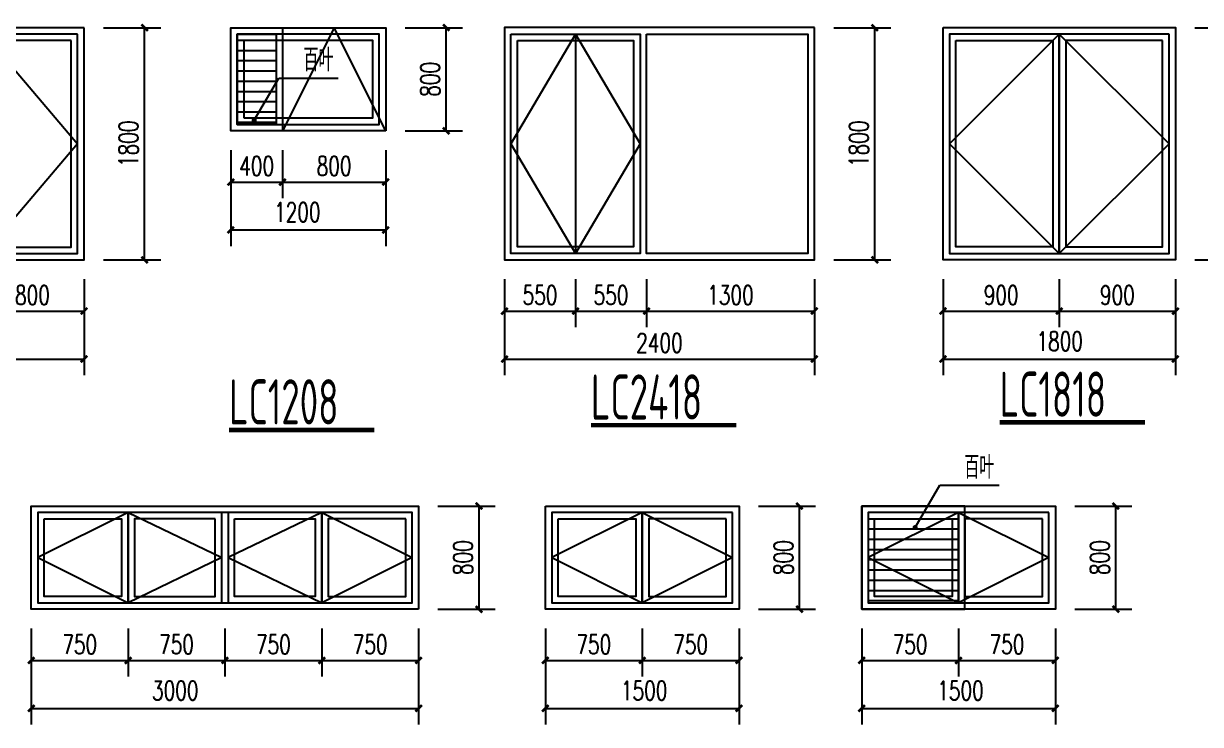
# Model space of a CAD drawing. Header units: millimetres. Extents: x -1048436 to -185795, y -983427 to 400387.
# Drawn here: x -619277 to -610161, y 347078 to 352511 of the extents above; entities that cross this region are included whole.
import ezdxf

# ---------------------------------------------------------------- set-up
doc = ezdxf.new("R2010")
doc.units = ezdxf.units.MM
doc.header["$LTSCALE"] = 500
doc.linetypes.add('A-FP_05$0$pln_L5$0$Col_L4$0$PHANTOM', pattern=[63.5, 31.75, -6.35, 6.35, -6.35, 6.35, -6.35])
for name, color, linetype in [('DIM_SYMB', 3, 'Continuous'), ('PUB_DIM', 3, 'Continuous'), ('PUB_TEXT', 7, 'Continuous'), ('建-填充', 9, 'Continuous'), ('建-文字', 4, 'Continuous'), ('建-窗', 135, 'Continuous'), ('建-符号-引出', 150, 'Continuous')]:
    doc.layers.add(name, color=color, linetype=linetype)
doc.styles.add('_TCH_DIM_T3', font='SIMPLEX', dxfattribs={"width": 0.705882, "bigfont": 'GBCBIG'})
doc.styles.add('XD2008', font='xd-hzs.shx', dxfattribs={"width": 0.7, "bigfont": 'xd-hztxt.shx'})
doc.dimstyles.new('_TCH_ARCH&&50', dxfattribs={"dimtxt": 148.75, "dimasz": 50, "dimexe": 125, "dimexo": 150, "dimgap": 50, "dimtad": 1, "dimdec": 0, "dimzin": 0, "dimdsep": 46, "dimtxsty": '_TCH_DIM_T3', "dimblk": 'ARCHTICK', "dimcen": 0.09, "dimclrt": 7, "dimazin": 2, "dimtfac": 1, "dimtdec": 0, "dimtix": 1, "dimtmove": 2, "dimatfit": 3, "dimldrblk": 'ARCHTICK', "dimfxl": 1, "dimtolj": 1, "dimtzin": 0, "dimarcsym": 0})

# ---------------------------------------------------------------- blocks, each defined once
blk = doc.blocks.new('C3')
at = {"layer": '建-窗', "linetype": 'Continuous'}
for p, q in [((-707662.7, -570927.1), (-707662.7, -572627.1)), ((-707162.7, -570927.1), (-707162.7, -572627.1))]:
    blk.add_line(p, q, dxfattribs=at)
for points in [[(-705812.7, -570877.1), (-708212.7, -570877.1), (-708212.7, -572677.1), (-705812.7, -572677.1)], [(-708162.7, -570927.1), (-707162.7, -570927.1), (-707162.7, -572627.1), (-708162.7, -572627.1)], [(-707112.7, -570927.1), (-705862.7, -570927.1), (-705862.7, -572627.1), (-707112.7, -572627.1)], [(-708112.7, -570977.1), (-707212.7, -570977.1), (-707212.7, -572577.1), (-708112.7, -572577.1)]]:
    blk.add_lwpolyline(points, close=True, dxfattribs=at)
for points in [[(-707662.7, -570927.1), (-708162.7, -571777.1), (-707662.7, -572627.1)], [(-707662.7, -570927.1), (-707162.7, -571777.1), (-707662.7, -572627.1)]]:
    blk.add_lwpolyline(points, dxfattribs=at)
blk = doc.blocks.new('dfgd')
at = {"layer": '建-窗', "linetype": 'Continuous'}
blk.add_line((195811.7, -34506.1), (195811.7, -35206.1), dxfattribs=at)
for points in [[(195061.7, -34456.1), (196561.7, -34456.1), (196561.7, -35256.1), (195061.7, -35256.1)], [(195811.7, -34506.1), (195111.7, -34506.1), (195111.7, -35206.1), (195811.7, -35206.1)], [(196511.7, -34506.1), (195811.7, -34506.1), (195811.7, -35206.1), (196511.7, -35206.1)], [(195161.7, -34556.1), (195761.7, -34556.1), (195761.7, -35156.1), (195161.7, -35156.1)], [(196461.7, -34556.1), (195861.7, -34556.1), (195861.7, -35156.1), (196461.7, -35156.1)]]:
    blk.add_lwpolyline(points, close=True, dxfattribs=at)
for points in [[(195811.7, -34506.1), (195111.7, -34856.1), (195811.7, -35206.1)], [(195811.7, -34506.1), (196511.7, -34856.1), (195811.7, -35206.1)]]:
    blk.add_lwpolyline(points, dxfattribs=at)
blk = doc.blocks.new('hgfhfgd')
at = {"layer": '建-窗', "linetype": 'Continuous'}
blk.add_line((32000, -47165.4), (32000, -48865.4), dxfattribs=at)
for points in [[(32900, -47115.4), (31100, -47115.4), (31100, -48915.4), (32900, -48915.4)], [(31150, -47165.4), (32000, -47165.4), (32000, -48865.4), (31150, -48865.4)], [(31200, -47215.4), (31950, -47215.4), (31950, -48815.4), (31200, -48815.4)], [(32000, -47165.4), (32850, -47165.4), (32850, -48865.4), (32000, -48865.4)], [(32800, -47215.4), (32050, -47215.4), (32050, -48815.4), (32800, -48815.4)]]:
    blk.add_lwpolyline(points, close=True, dxfattribs=at)
for points in [[(32000, -47165.4), (31150, -48015.4), (32000, -48865.4)], [(32000, -47165.4), (32850, -48015.4), (32000, -48865.4)]]:
    blk.add_lwpolyline(points, dxfattribs=at)
blk = doc.blocks.new('_ArchTick')
at = {"color": 0, "linetype": 'ByBlock', "const_width": 0.4}
blk.add_lwpolyline([(-0.5, -0.5), (0.5, 0.5)], dxfattribs=at)
blk = doc.blocks.new('*D436')
at = {"layer": 'Defpoints', "color": 0, "transparency": 16777216}
for p in [(-619608.3, 350678.8), (-618808.3, 350678.8), (-618808.3, 350282.3)]:
    blk.add_point(p, dxfattribs=at)
at = {"layer": 'PUB_DIM', "color": 0, "lineweight": -2, "transparency": 16777216}
for p, q in [((-619608.3, 350528.8), (-619608.3, 350157.3)), ((-618808.3, 350528.8), (-618808.3, 350157.3)), ((-619608.3, 350282.3), (-618808.3, 350282.3))]:
    blk.add_line(p, q, dxfattribs=at)
at = {"layer": 'PUB_DIM', "color": 0, "lineweight": -2, "transparency": 16777216, "xscale": 50, "yscale": 50, "zscale": 50, "rotation": 180}
blk.add_blockref('_ArchTick', (-619608.3, 350282.3), dxfattribs=at)
at = {"layer": 'PUB_DIM', "color": 0, "lineweight": -2, "transparency": 16777216, "xscale": 50, "yscale": 50, "zscale": 50}
blk.add_blockref('_ArchTick', (-618808.3, 350282.3), dxfattribs=at)
at = {"layer": 'PUB_DIM', "color": 7, "transparency": 16777216, "insert": (-619208.3, 350406.6), "char_height": 148.75, "attachment_point": 5, "style": '_TCH_DIM_T3'}
blk.add_mtext('\\A1;800', dxfattribs=at)
blk = doc.blocks.new('*D437')
at = {"layer": 'Defpoints', "color": 0, "transparency": 16777216}
for p in [(-618808.3, 352478.8), (-618340.1, 352478.8), (-618808.3, 350678.8)]:
    blk.add_point(p, dxfattribs=at)
at = {"layer": 'PUB_DIM', "color": 0, "lineweight": -2, "transparency": 16777216}
for p, q in [((-618658.3, 352478.8), (-618215.1, 352478.8)), ((-618340.1, 350678.8), (-618340.1, 352478.8)), ((-618658.3, 350678.8), (-618215.1, 350678.8))]:
    blk.add_line(p, q, dxfattribs=at)
at = {"layer": 'PUB_DIM', "color": 0, "lineweight": -2, "transparency": 16777216, "xscale": 50, "yscale": 50, "zscale": 50}
for p, rotation in [((-618340.1, 352478.8), 90), ((-618340.1, 350678.8), 270)]:
    blk.add_blockref('_ArchTick', p, dxfattribs=dict(at, rotation=rotation))
at = {"layer": 'PUB_DIM', "color": 7, "transparency": 16777216, "insert": (-618464.5, 351578.8), "char_height": 148.75, "attachment_point": 5, "rotation": 90, "style": '_TCH_DIM_T3'}
blk.add_mtext('\\A1;1800', dxfattribs=at)
blk = doc.blocks.new('*D438')
at = {"layer": 'Defpoints', "color": 0, "transparency": 16777216}
for p in [(-622008.3, 350307.3), (-618808.3, 350307.3), (-618808.3, 349910.7)]:
    blk.add_point(p, dxfattribs=at)
at = {"layer": 'PUB_DIM', "color": 0, "lineweight": -2, "transparency": 16777216}
for p, q in [((-622008.3, 350157.3), (-622008.3, 349785.7)), ((-618808.3, 350157.3), (-618808.3, 349785.7)), ((-622008.3, 349910.7), (-618808.3, 349910.7))]:
    blk.add_line(p, q, dxfattribs=at)
at = {"layer": 'PUB_DIM', "color": 0, "lineweight": -2, "transparency": 16777216, "xscale": 50, "yscale": 50, "zscale": 50, "rotation": 180}
blk.add_blockref('_ArchTick', (-622008.3, 349910.7), dxfattribs=at)
at = {"layer": 'PUB_DIM', "color": 0, "lineweight": -2, "transparency": 16777216, "xscale": 50, "yscale": 50, "zscale": 50}
blk.add_blockref('_ArchTick', (-618808.3, 349910.7), dxfattribs=at)
at = {"layer": 'PUB_DIM', "color": 7, "transparency": 16777216, "insert": (-620408.3, 350035.1), "char_height": 148.75, "attachment_point": 5, "style": '_TCH_DIM_T3'}
blk.add_mtext('\\A1;3200', dxfattribs=at)
blk = doc.blocks.new('*D522')
at = {"layer": 'Defpoints', "color": 0, "transparency": 16777216}
for p in [(-610355, 352478.8), (-609886.8, 352478.8), (-610355, 350678.8)]:
    blk.add_point(p, dxfattribs=at)
at = {"layer": 'PUB_DIM', "color": 0, "lineweight": -2, "transparency": 16777216}
for p, q in [((-610205, 352478.8), (-609761.8, 352478.8)), ((-609886.8, 350678.8), (-609886.8, 352478.8)), ((-610205, 350678.8), (-609761.8, 350678.8))]:
    blk.add_line(p, q, dxfattribs=at)
at = {"layer": 'PUB_DIM', "color": 0, "lineweight": -2, "transparency": 16777216, "xscale": 50, "yscale": 50, "zscale": 50}
for p, rotation in [((-609886.8, 352478.8), 90), ((-609886.8, 350678.8), 270)]:
    blk.add_blockref('_ArchTick', p, dxfattribs=dict(at, rotation=rotation))
at = {"layer": 'PUB_DIM', "color": 7, "transparency": 16777216, "insert": (-610011.2, 351578.8), "char_height": 148.75, "attachment_point": 5, "rotation": 90, "style": '_TCH_DIM_T3'}
blk.add_mtext('\\A1;1800', dxfattribs=at)
blk = doc.blocks.new('*D523')
at = {"layer": 'Defpoints', "color": 0, "transparency": 16777216}
for p in [(-612155, 350307.3), (-610355, 350307.3), (-610355, 349910.7)]:
    blk.add_point(p, dxfattribs=at)
at = {"layer": 'PUB_DIM', "color": 0, "lineweight": -2, "transparency": 16777216}
for p, q in [((-612155, 350157.3), (-612155, 349785.7)), ((-610355, 350157.3), (-610355, 349785.7)), ((-612155, 349910.7), (-610355, 349910.7))]:
    blk.add_line(p, q, dxfattribs=at)
at = {"layer": 'PUB_DIM', "color": 0, "lineweight": -2, "transparency": 16777216, "xscale": 50, "yscale": 50, "zscale": 50, "rotation": 180}
blk.add_blockref('_ArchTick', (-612155, 349910.7), dxfattribs=at)
at = {"layer": 'PUB_DIM', "color": 0, "lineweight": -2, "transparency": 16777216, "xscale": 50, "yscale": 50, "zscale": 50}
blk.add_blockref('_ArchTick', (-610355, 349910.7), dxfattribs=at)
at = {"layer": 'PUB_DIM', "color": 7, "transparency": 16777216, "insert": (-611251.8, 350048.2), "char_height": 148.75, "attachment_point": 5, "style": '_TCH_DIM_T3'}
blk.add_mtext('\\A1;1800', dxfattribs=at)
blk = doc.blocks.new('*D524')
at = {"layer": 'Defpoints', "color": 0, "transparency": 16777216}
for p in [(-612155, 350678.8), (-611255, 350678.8), (-611255, 350282.3)]:
    blk.add_point(p, dxfattribs=at)
at = {"layer": 'PUB_DIM', "color": 0, "lineweight": -2, "transparency": 16777216}
for p, q in [((-612155, 350528.8), (-612155, 350157.3)), ((-611255, 350528.8), (-611255, 350157.3)), ((-612155, 350282.3), (-611255, 350282.3))]:
    blk.add_line(p, q, dxfattribs=at)
at = {"layer": 'PUB_DIM', "color": 0, "lineweight": -2, "transparency": 16777216, "xscale": 50, "yscale": 50, "zscale": 50, "rotation": 180}
blk.add_blockref('_ArchTick', (-612155, 350282.3), dxfattribs=at)
at = {"layer": 'PUB_DIM', "color": 0, "lineweight": -2, "transparency": 16777216, "xscale": 50, "yscale": 50, "zscale": 50}
blk.add_blockref('_ArchTick', (-611255, 350282.3), dxfattribs=at)
at = {"layer": 'PUB_DIM', "color": 7, "transparency": 16777216, "insert": (-611705, 350406.6), "char_height": 148.75, "attachment_point": 5, "style": '_TCH_DIM_T3'}
blk.add_mtext('\\A1;900', dxfattribs=at)
blk = doc.blocks.new('*D525')
at = {"layer": 'Defpoints', "color": 0, "transparency": 16777216}
for p in [(-611255, 350678.8), (-610355, 350678.8), (-610355, 350282.3)]:
    blk.add_point(p, dxfattribs=at)
at = {"layer": 'PUB_DIM', "color": 0, "lineweight": -2, "transparency": 16777216}
for p, q in [((-611255, 350528.8), (-611255, 350157.3)), ((-610355, 350528.8), (-610355, 350157.3)), ((-611255, 350282.3), (-610355, 350282.3))]:
    blk.add_line(p, q, dxfattribs=at)
at = {"layer": 'PUB_DIM', "color": 0, "lineweight": -2, "transparency": 16777216, "xscale": 50, "yscale": 50, "zscale": 50, "rotation": 180}
blk.add_blockref('_ArchTick', (-611255, 350282.3), dxfattribs=at)
at = {"layer": 'PUB_DIM', "color": 0, "lineweight": -2, "transparency": 16777216, "xscale": 50, "yscale": 50, "zscale": 50}
blk.add_blockref('_ArchTick', (-610355, 350282.3), dxfattribs=at)
at = {"layer": 'PUB_DIM', "color": 7, "transparency": 16777216, "insert": (-610805, 350406.6), "char_height": 148.75, "attachment_point": 5, "style": '_TCH_DIM_T3'}
blk.add_mtext('\\A1;900', dxfattribs=at)
blk = doc.blocks.new('*D530')
at = {"layer": 'Defpoints', "color": 0, "transparency": 16777216}
for p in [(-611285.3, 348771.3), (-610817.1, 348771.3), (-611285.3, 347971.3)]:
    blk.add_point(p, dxfattribs=at)
at = {"layer": 'PUB_DIM', "color": 0, "lineweight": -2, "transparency": 16777216}
for p, q in [((-611135.3, 348771.3), (-610692.1, 348771.3)), ((-610817.1, 347971.3), (-610817.1, 348771.3)), ((-611135.3, 347971.3), (-610692.1, 347971.3))]:
    blk.add_line(p, q, dxfattribs=at)
at = {"layer": 'PUB_DIM', "color": 0, "lineweight": -2, "transparency": 16777216, "xscale": 50, "yscale": 50, "zscale": 50}
for p, rotation in [((-610817.1, 348771.3), 90), ((-610817.1, 347971.3), 270)]:
    blk.add_blockref('_ArchTick', p, dxfattribs=dict(at, rotation=rotation))
at = {"layer": 'PUB_DIM', "color": 7, "transparency": 16777216, "insert": (-610941.4, 348371.3), "char_height": 148.75, "attachment_point": 5, "rotation": 90, "style": '_TCH_DIM_T3'}
blk.add_mtext('\\A1;800', dxfattribs=at)
blk = doc.blocks.new('*D531')
at = {"layer": 'Defpoints', "color": 0, "transparency": 16777216}
for p in [(-612785.3, 347599.7), (-611285.3, 347599.7), (-611285.3, 347203.2)]:
    blk.add_point(p, dxfattribs=at)
at = {"layer": 'PUB_DIM', "color": 0, "lineweight": -2, "transparency": 16777216}
for p, q in [((-612785.3, 347449.7), (-612785.3, 347078.2)), ((-611285.3, 347449.7), (-611285.3, 347078.2)), ((-612785.3, 347203.2), (-611285.3, 347203.2))]:
    blk.add_line(p, q, dxfattribs=at)
at = {"layer": 'PUB_DIM', "color": 0, "lineweight": -2, "transparency": 16777216, "xscale": 50, "yscale": 50, "zscale": 50, "rotation": 180}
blk.add_blockref('_ArchTick', (-612785.3, 347203.2), dxfattribs=at)
at = {"layer": 'PUB_DIM', "color": 0, "lineweight": -2, "transparency": 16777216, "xscale": 50, "yscale": 50, "zscale": 50}
blk.add_blockref('_ArchTick', (-611285.3, 347203.2), dxfattribs=at)
at = {"layer": 'PUB_DIM', "color": 7, "transparency": 16777216, "insert": (-612020.2, 347340.7), "char_height": 148.75, "attachment_point": 5, "style": '_TCH_DIM_T3'}
blk.add_mtext('\\A1;1500', dxfattribs=at)
blk = doc.blocks.new('*D532')
at = {"layer": 'Defpoints', "color": 0, "transparency": 16777216}
for p in [(-612785.3, 347971.3), (-612035.3, 347971.3), (-612035.3, 347574.7)]:
    blk.add_point(p, dxfattribs=at)
at = {"layer": 'PUB_DIM', "color": 0, "lineweight": -2, "transparency": 16777216}
for p, q in [((-612785.3, 347821.3), (-612785.3, 347449.7)), ((-612035.3, 347821.3), (-612035.3, 347449.7)), ((-612785.3, 347574.7), (-612035.3, 347574.7))]:
    blk.add_line(p, q, dxfattribs=at)
at = {"layer": 'PUB_DIM', "color": 0, "lineweight": -2, "transparency": 16777216, "xscale": 50, "yscale": 50, "zscale": 50, "rotation": 180}
blk.add_blockref('_ArchTick', (-612785.3, 347574.7), dxfattribs=at)
at = {"layer": 'PUB_DIM', "color": 0, "lineweight": -2, "transparency": 16777216, "xscale": 50, "yscale": 50, "zscale": 50}
blk.add_blockref('_ArchTick', (-612035.3, 347574.7), dxfattribs=at)
at = {"layer": 'PUB_DIM', "color": 7, "transparency": 16777216, "insert": (-612410.3, 347699.1), "char_height": 148.75, "attachment_point": 5, "style": '_TCH_DIM_T3'}
blk.add_mtext('\\A1;750', dxfattribs=at)
blk = doc.blocks.new('*D533')
at = {"layer": 'Defpoints', "color": 0, "transparency": 16777216}
for p in [(-612035.3, 347971.3), (-611285.3, 347971.3), (-611285.3, 347574.7)]:
    blk.add_point(p, dxfattribs=at)
at = {"layer": 'PUB_DIM', "color": 0, "lineweight": -2, "transparency": 16777216}
for p, q in [((-612035.3, 347821.3), (-612035.3, 347449.7)), ((-611285.3, 347821.3), (-611285.3, 347449.7)), ((-612035.3, 347574.7), (-611285.3, 347574.7))]:
    blk.add_line(p, q, dxfattribs=at)
at = {"layer": 'PUB_DIM', "color": 0, "lineweight": -2, "transparency": 16777216, "xscale": 50, "yscale": 50, "zscale": 50, "rotation": 180}
blk.add_blockref('_ArchTick', (-612035.3, 347574.7), dxfattribs=at)
at = {"layer": 'PUB_DIM', "color": 0, "lineweight": -2, "transparency": 16777216, "xscale": 50, "yscale": 50, "zscale": 50}
blk.add_blockref('_ArchTick', (-611285.3, 347574.7), dxfattribs=at)
at = {"layer": 'PUB_DIM', "color": 7, "transparency": 16777216, "insert": (-611660.3, 347699.1), "char_height": 148.75, "attachment_point": 5, "style": '_TCH_DIM_T3'}
blk.add_mtext('\\A1;750', dxfattribs=at)
blk = doc.blocks.new('*D534')
at = {"layer": 'Defpoints', "color": 0, "transparency": 16777216}
for p in [(-613735.3, 348771.3), (-613267.1, 348771.3), (-613735.3, 347971.3)]:
    blk.add_point(p, dxfattribs=at)
at = {"layer": 'PUB_DIM', "color": 0, "lineweight": -2, "transparency": 16777216}
for p, q in [((-613585.3, 348771.3), (-613142.1, 348771.3)), ((-613267.1, 347971.3), (-613267.1, 348771.3)), ((-613585.3, 347971.3), (-613142.1, 347971.3))]:
    blk.add_line(p, q, dxfattribs=at)
at = {"layer": 'PUB_DIM', "color": 0, "lineweight": -2, "transparency": 16777216, "xscale": 50, "yscale": 50, "zscale": 50}
for p, rotation in [((-613267.1, 348771.3), 90), ((-613267.1, 347971.3), 270)]:
    blk.add_blockref('_ArchTick', p, dxfattribs=dict(at, rotation=rotation))
at = {"layer": 'PUB_DIM', "color": 7, "transparency": 16777216, "insert": (-613391.4, 348371.3), "char_height": 148.75, "attachment_point": 5, "rotation": 90, "style": '_TCH_DIM_T3'}
blk.add_mtext('\\A1;800', dxfattribs=at)
blk = doc.blocks.new('*D535')
at = {"layer": 'Defpoints', "color": 0, "transparency": 16777216}
for p in [(-615235.3, 347599.7), (-613735.3, 347599.7), (-613735.3, 347203.2)]:
    blk.add_point(p, dxfattribs=at)
at = {"layer": 'PUB_DIM', "color": 0, "lineweight": -2, "transparency": 16777216}
for p, q in [((-615235.3, 347449.7), (-615235.3, 347078.2)), ((-613735.3, 347449.7), (-613735.3, 347078.2)), ((-615235.3, 347203.2), (-613735.3, 347203.2))]:
    blk.add_line(p, q, dxfattribs=at)
at = {"layer": 'PUB_DIM', "color": 0, "lineweight": -2, "transparency": 16777216, "xscale": 50, "yscale": 50, "zscale": 50, "rotation": 180}
blk.add_blockref('_ArchTick', (-615235.3, 347203.2), dxfattribs=at)
at = {"layer": 'PUB_DIM', "color": 0, "lineweight": -2, "transparency": 16777216, "xscale": 50, "yscale": 50, "zscale": 50}
blk.add_blockref('_ArchTick', (-613735.3, 347203.2), dxfattribs=at)
at = {"layer": 'PUB_DIM', "color": 7, "transparency": 16777216, "insert": (-614470.2, 347340.7), "char_height": 148.75, "attachment_point": 5, "style": '_TCH_DIM_T3'}
blk.add_mtext('\\A1;1500', dxfattribs=at)
blk = doc.blocks.new('*D536')
at = {"layer": 'Defpoints', "color": 0, "transparency": 16777216}
for p in [(-615235.3, 347971.3), (-614485.3, 347971.3), (-614485.3, 347574.7)]:
    blk.add_point(p, dxfattribs=at)
at = {"layer": 'PUB_DIM', "color": 0, "lineweight": -2, "transparency": 16777216}
for p, q in [((-615235.3, 347821.3), (-615235.3, 347449.7)), ((-614485.3, 347821.3), (-614485.3, 347449.7)), ((-615235.3, 347574.7), (-614485.3, 347574.7))]:
    blk.add_line(p, q, dxfattribs=at)
at = {"layer": 'PUB_DIM', "color": 0, "lineweight": -2, "transparency": 16777216, "xscale": 50, "yscale": 50, "zscale": 50, "rotation": 180}
blk.add_blockref('_ArchTick', (-615235.3, 347574.7), dxfattribs=at)
at = {"layer": 'PUB_DIM', "color": 0, "lineweight": -2, "transparency": 16777216, "xscale": 50, "yscale": 50, "zscale": 50}
blk.add_blockref('_ArchTick', (-614485.3, 347574.7), dxfattribs=at)
at = {"layer": 'PUB_DIM', "color": 7, "transparency": 16777216, "insert": (-614860.3, 347699.1), "char_height": 148.75, "attachment_point": 5, "style": '_TCH_DIM_T3'}
blk.add_mtext('\\A1;750', dxfattribs=at)
blk = doc.blocks.new('*D537')
at = {"layer": 'Defpoints', "color": 0, "transparency": 16777216}
for p in [(-614485.3, 347971.3), (-613735.3, 347971.3), (-613735.3, 347574.7)]:
    blk.add_point(p, dxfattribs=at)
at = {"layer": 'PUB_DIM', "color": 0, "lineweight": -2, "transparency": 16777216}
for p, q in [((-614485.3, 347821.3), (-614485.3, 347449.7)), ((-613735.3, 347821.3), (-613735.3, 347449.7)), ((-614485.3, 347574.7), (-613735.3, 347574.7))]:
    blk.add_line(p, q, dxfattribs=at)
at = {"layer": 'PUB_DIM', "color": 0, "lineweight": -2, "transparency": 16777216, "xscale": 50, "yscale": 50, "zscale": 50, "rotation": 180}
blk.add_blockref('_ArchTick', (-614485.3, 347574.7), dxfattribs=at)
at = {"layer": 'PUB_DIM', "color": 0, "lineweight": -2, "transparency": 16777216, "xscale": 50, "yscale": 50, "zscale": 50}
blk.add_blockref('_ArchTick', (-613735.3, 347574.7), dxfattribs=at)
at = {"layer": 'PUB_DIM', "color": 7, "transparency": 16777216, "insert": (-614110.3, 347699.1), "char_height": 148.75, "attachment_point": 5, "style": '_TCH_DIM_T3'}
blk.add_mtext('\\A1;750', dxfattribs=at)
blk = doc.blocks.new('*D538')
at = {"layer": 'Defpoints', "color": 0, "transparency": 16777216}
for p in [(-616217.4, 348771.3), (-615749.2, 348771.3), (-616217.4, 347971.3)]:
    blk.add_point(p, dxfattribs=at)
at = {"layer": 'PUB_DIM', "color": 0, "lineweight": -2, "transparency": 16777216}
for p, q in [((-616067.4, 348771.3), (-615624.2, 348771.3)), ((-615749.2, 347971.3), (-615749.2, 348771.3)), ((-616067.4, 347971.3), (-615624.2, 347971.3))]:
    blk.add_line(p, q, dxfattribs=at)
at = {"layer": 'PUB_DIM', "color": 0, "lineweight": -2, "transparency": 16777216, "xscale": 50, "yscale": 50, "zscale": 50}
for p, rotation in [((-615749.2, 348771.3), 90), ((-615749.2, 347971.3), 270)]:
    blk.add_blockref('_ArchTick', p, dxfattribs=dict(at, rotation=rotation))
at = {"layer": 'PUB_DIM', "color": 7, "transparency": 16777216, "insert": (-615873.6, 348371.3), "char_height": 148.75, "attachment_point": 5, "rotation": 90, "style": '_TCH_DIM_T3'}
blk.add_mtext('\\A1;800', dxfattribs=at)
blk = doc.blocks.new('*D539')
at = {"layer": 'Defpoints', "color": 0, "transparency": 16777216}
for p in [(-619217.4, 347599.7), (-616217.4, 347599.7), (-616217.4, 347203.2)]:
    blk.add_point(p, dxfattribs=at)
at = {"layer": 'PUB_DIM', "color": 0, "lineweight": -2, "transparency": 16777216}
for p, q in [((-619217.4, 347449.7), (-619217.4, 347078.2)), ((-616217.4, 347449.7), (-616217.4, 347078.2)), ((-619217.4, 347203.2), (-616217.4, 347203.2))]:
    blk.add_line(p, q, dxfattribs=at)
at = {"layer": 'PUB_DIM', "color": 0, "lineweight": -2, "transparency": 16777216, "xscale": 50, "yscale": 50, "zscale": 50, "rotation": 180}
blk.add_blockref('_ArchTick', (-619217.4, 347203.2), dxfattribs=at)
at = {"layer": 'PUB_DIM', "color": 0, "lineweight": -2, "transparency": 16777216, "xscale": 50, "yscale": 50, "zscale": 50}
blk.add_blockref('_ArchTick', (-616217.4, 347203.2), dxfattribs=at)
at = {"layer": 'PUB_DIM', "color": 7, "transparency": 16777216, "insert": (-618102.4, 347340.7), "char_height": 148.75, "attachment_point": 5, "style": '_TCH_DIM_T3'}
blk.add_mtext('\\A1;3000', dxfattribs=at)
blk = doc.blocks.new('*D540')
at = {"layer": 'Defpoints', "color": 0, "transparency": 16777216}
for p in [(-619217.4, 347971.3), (-618467.4, 347971.3), (-618467.4, 347574.7)]:
    blk.add_point(p, dxfattribs=at)
at = {"layer": 'PUB_DIM', "color": 0, "lineweight": -2, "transparency": 16777216}
for p, q in [((-619217.4, 347821.3), (-619217.4, 347449.7)), ((-618467.4, 347821.3), (-618467.4, 347449.7)), ((-619217.4, 347574.7), (-618467.4, 347574.7))]:
    blk.add_line(p, q, dxfattribs=at)
at = {"layer": 'PUB_DIM', "color": 0, "lineweight": -2, "transparency": 16777216, "xscale": 50, "yscale": 50, "zscale": 50, "rotation": 180}
blk.add_blockref('_ArchTick', (-619217.4, 347574.7), dxfattribs=at)
at = {"layer": 'PUB_DIM', "color": 0, "lineweight": -2, "transparency": 16777216, "xscale": 50, "yscale": 50, "zscale": 50}
blk.add_blockref('_ArchTick', (-618467.4, 347574.7), dxfattribs=at)
at = {"layer": 'PUB_DIM', "color": 7, "transparency": 16777216, "insert": (-618842.4, 347699.1), "char_height": 148.75, "attachment_point": 5, "style": '_TCH_DIM_T3'}
blk.add_mtext('\\A1;750', dxfattribs=at)
blk = doc.blocks.new('*D541')
at = {"layer": 'Defpoints', "color": 0, "transparency": 16777216}
for p in [(-618467.4, 347971.3), (-617717.4, 347971.3), (-617717.4, 347574.7)]:
    blk.add_point(p, dxfattribs=at)
at = {"layer": 'PUB_DIM', "color": 0, "lineweight": -2, "transparency": 16777216}
for p, q in [((-618467.4, 347821.3), (-618467.4, 347449.7)), ((-617717.4, 347821.3), (-617717.4, 347449.7)), ((-618467.4, 347574.7), (-617717.4, 347574.7))]:
    blk.add_line(p, q, dxfattribs=at)
at = {"layer": 'PUB_DIM', "color": 0, "lineweight": -2, "transparency": 16777216, "xscale": 50, "yscale": 50, "zscale": 50, "rotation": 180}
blk.add_blockref('_ArchTick', (-618467.4, 347574.7), dxfattribs=at)
at = {"layer": 'PUB_DIM', "color": 0, "lineweight": -2, "transparency": 16777216, "xscale": 50, "yscale": 50, "zscale": 50}
blk.add_blockref('_ArchTick', (-617717.4, 347574.7), dxfattribs=at)
at = {"layer": 'PUB_DIM', "color": 7, "transparency": 16777216, "insert": (-618092.4, 347699.1), "char_height": 148.75, "attachment_point": 5, "style": '_TCH_DIM_T3'}
blk.add_mtext('\\A1;750', dxfattribs=at)
blk = doc.blocks.new('*D542')
at = {"layer": 'Defpoints', "color": 0, "transparency": 16777216}
for p in [(-617717.4, 347971.3), (-616967.4, 347971.3), (-616967.4, 347574.7)]:
    blk.add_point(p, dxfattribs=at)
at = {"layer": 'PUB_DIM', "color": 0, "lineweight": -2, "transparency": 16777216}
for p, q in [((-617717.4, 347821.3), (-617717.4, 347449.7)), ((-616967.4, 347821.3), (-616967.4, 347449.7)), ((-617717.4, 347574.7), (-616967.4, 347574.7))]:
    blk.add_line(p, q, dxfattribs=at)
at = {"layer": 'PUB_DIM', "color": 0, "lineweight": -2, "transparency": 16777216, "xscale": 50, "yscale": 50, "zscale": 50, "rotation": 180}
blk.add_blockref('_ArchTick', (-617717.4, 347574.7), dxfattribs=at)
at = {"layer": 'PUB_DIM', "color": 0, "lineweight": -2, "transparency": 16777216, "xscale": 50, "yscale": 50, "zscale": 50}
blk.add_blockref('_ArchTick', (-616967.4, 347574.7), dxfattribs=at)
at = {"layer": 'PUB_DIM', "color": 7, "transparency": 16777216, "insert": (-617342.4, 347699.1), "char_height": 148.75, "attachment_point": 5, "style": '_TCH_DIM_T3'}
blk.add_mtext('\\A1;750', dxfattribs=at)
blk = doc.blocks.new('*D543')
at = {"layer": 'Defpoints', "color": 0, "transparency": 16777216}
for p in [(-616967.4, 347971.3), (-616217.4, 347971.3), (-616217.4, 347574.7)]:
    blk.add_point(p, dxfattribs=at)
at = {"layer": 'PUB_DIM', "color": 0, "lineweight": -2, "transparency": 16777216}
for p, q in [((-616967.4, 347821.3), (-616967.4, 347449.7)), ((-616217.4, 347821.3), (-616217.4, 347449.7)), ((-616967.4, 347574.7), (-616217.4, 347574.7))]:
    blk.add_line(p, q, dxfattribs=at)
at = {"layer": 'PUB_DIM', "color": 0, "lineweight": -2, "transparency": 16777216, "xscale": 50, "yscale": 50, "zscale": 50, "rotation": 180}
blk.add_blockref('_ArchTick', (-616967.4, 347574.7), dxfattribs=at)
at = {"layer": 'PUB_DIM', "color": 0, "lineweight": -2, "transparency": 16777216, "xscale": 50, "yscale": 50, "zscale": 50}
blk.add_blockref('_ArchTick', (-616217.4, 347574.7), dxfattribs=at)
at = {"layer": 'PUB_DIM', "color": 7, "transparency": 16777216, "insert": (-616592.4, 347699.1), "char_height": 148.75, "attachment_point": 5, "style": '_TCH_DIM_T3'}
blk.add_mtext('\\A1;750', dxfattribs=at)
blk = doc.blocks.new('*D548')
at = {"layer": 'Defpoints', "color": 0, "transparency": 16777216}
for p in [(-616471.8, 352478.8), (-616003.6, 352478.8), (-616471.8, 351678.8)]:
    blk.add_point(p, dxfattribs=at)
at = {"layer": 'PUB_DIM', "color": 0, "lineweight": -2, "transparency": 16777216}
for p, q in [((-616321.8, 352478.8), (-615878.6, 352478.8)), ((-616003.6, 351678.8), (-616003.6, 352478.8)), ((-616321.8, 351678.8), (-615878.6, 351678.8))]:
    blk.add_line(p, q, dxfattribs=at)
at = {"layer": 'PUB_DIM', "color": 0, "lineweight": -2, "transparency": 16777216, "xscale": 50, "yscale": 50, "zscale": 50}
for p, rotation in [((-616003.6, 352478.8), 90), ((-616003.6, 351678.8), 270)]:
    blk.add_blockref('_ArchTick', p, dxfattribs=dict(at, rotation=rotation))
at = {"layer": 'PUB_DIM', "color": 7, "transparency": 16777216, "insert": (-616128, 352078.8), "char_height": 148.75, "attachment_point": 5, "rotation": 90, "style": '_TCH_DIM_T3'}
blk.add_mtext('\\A1;800', dxfattribs=at)
blk = doc.blocks.new('*D549')
at = {"layer": 'Defpoints', "color": 0, "transparency": 16777216}
for p in [(-617671.8, 351307.3), (-616471.8, 351307.3), (-616471.8, 350910.7)]:
    blk.add_point(p, dxfattribs=at)
at = {"layer": 'PUB_DIM', "color": 0, "lineweight": -2, "transparency": 16777216}
for p, q in [((-617671.8, 351157.3), (-617671.8, 350785.7)), ((-616471.8, 351157.3), (-616471.8, 350785.7)), ((-617671.8, 350910.7), (-616471.8, 350910.7))]:
    blk.add_line(p, q, dxfattribs=at)
at = {"layer": 'PUB_DIM', "color": 0, "lineweight": -2, "transparency": 16777216, "xscale": 50, "yscale": 50, "zscale": 50, "rotation": 180}
blk.add_blockref('_ArchTick', (-617671.8, 350910.7), dxfattribs=at)
at = {"layer": 'PUB_DIM', "color": 0, "lineweight": -2, "transparency": 16777216, "xscale": 50, "yscale": 50, "zscale": 50}
blk.add_blockref('_ArchTick', (-616471.8, 350910.7), dxfattribs=at)
at = {"layer": 'PUB_DIM', "color": 7, "transparency": 16777216, "insert": (-617156.8, 351048.2), "char_height": 148.75, "attachment_point": 5, "style": '_TCH_DIM_T3'}
blk.add_mtext('\\A1;1200', dxfattribs=at)
blk = doc.blocks.new('*D550')
at = {"layer": 'Defpoints', "color": 0, "transparency": 16777216}
for p in [(-617671.8, 351678.8), (-617271.8, 351678.8), (-617271.8, 351282.3)]:
    blk.add_point(p, dxfattribs=at)
at = {"layer": 'PUB_DIM', "color": 0, "lineweight": -2, "transparency": 16777216}
for p, q in [((-617671.8, 351528.8), (-617671.8, 351157.3)), ((-617271.8, 351528.8), (-617271.8, 351157.3)), ((-617671.8, 351282.3), (-617271.8, 351282.3))]:
    blk.add_line(p, q, dxfattribs=at)
at = {"layer": 'PUB_DIM', "color": 0, "lineweight": -2, "transparency": 16777216, "xscale": 50, "yscale": 50, "zscale": 50, "rotation": 180}
blk.add_blockref('_ArchTick', (-617671.8, 351282.3), dxfattribs=at)
at = {"layer": 'PUB_DIM', "color": 0, "lineweight": -2, "transparency": 16777216, "xscale": 50, "yscale": 50, "zscale": 50}
blk.add_blockref('_ArchTick', (-617271.8, 351282.3), dxfattribs=at)
at = {"layer": 'PUB_DIM', "color": 7, "transparency": 16777216, "insert": (-617471.8, 351406.6), "char_height": 148.75, "attachment_point": 5, "style": '_TCH_DIM_T3'}
blk.add_mtext('\\A1;400', dxfattribs=at)
blk = doc.blocks.new('*D551')
at = {"layer": 'Defpoints', "color": 0, "transparency": 16777216}
for p in [(-617271.8, 351678.8), (-616471.8, 351678.8), (-616471.8, 351282.3)]:
    blk.add_point(p, dxfattribs=at)
at = {"layer": 'PUB_DIM', "color": 0, "lineweight": -2, "transparency": 16777216}
for p, q in [((-617271.8, 351528.8), (-617271.8, 351157.3)), ((-616471.8, 351528.8), (-616471.8, 351157.3)), ((-617271.8, 351282.3), (-616471.8, 351282.3))]:
    blk.add_line(p, q, dxfattribs=at)
at = {"layer": 'PUB_DIM', "color": 0, "lineweight": -2, "transparency": 16777216, "xscale": 50, "yscale": 50, "zscale": 50, "rotation": 180}
blk.add_blockref('_ArchTick', (-617271.8, 351282.3), dxfattribs=at)
at = {"layer": 'PUB_DIM', "color": 0, "lineweight": -2, "transparency": 16777216, "xscale": 50, "yscale": 50, "zscale": 50}
blk.add_blockref('_ArchTick', (-616471.8, 351282.3), dxfattribs=at)
at = {"layer": 'PUB_DIM', "color": 7, "transparency": 16777216, "insert": (-616871.8, 351406.6), "char_height": 148.75, "attachment_point": 5, "style": '_TCH_DIM_T3'}
blk.add_mtext('\\A1;800', dxfattribs=at)
blk = doc.blocks.new('*D581')
at = {"layer": 'Defpoints', "color": 0, "transparency": 16777216}
for p in [(-613151.9, 352478.8), (-612683.7, 352478.8), (-613151.9, 350678.8)]:
    blk.add_point(p, dxfattribs=at)
at = {"layer": 'PUB_DIM', "color": 0, "lineweight": -2, "transparency": 16777216}
for p, q in [((-613001.9, 352478.8), (-612558.7, 352478.8)), ((-612683.7, 350678.8), (-612683.7, 352478.8)), ((-613001.9, 350678.8), (-612558.7, 350678.8))]:
    blk.add_line(p, q, dxfattribs=at)
at = {"layer": 'PUB_DIM', "color": 0, "lineweight": -2, "transparency": 16777216, "xscale": 50, "yscale": 50, "zscale": 50}
for p, rotation in [((-612683.7, 352478.8), 90), ((-612683.7, 350678.8), 270)]:
    blk.add_blockref('_ArchTick', p, dxfattribs=dict(at, rotation=rotation))
at = {"layer": 'PUB_DIM', "color": 7, "transparency": 16777216, "insert": (-612808.1, 351578.8), "char_height": 148.75, "attachment_point": 5, "rotation": 90, "style": '_TCH_DIM_T3'}
blk.add_mtext('\\A1;1800', dxfattribs=at)
blk = doc.blocks.new('*D582')
at = {"layer": 'Defpoints', "color": 0, "transparency": 16777216}
for p in [(-615551.9, 350307.3), (-613151.9, 350307.3), (-613151.9, 349910.7)]:
    blk.add_point(p, dxfattribs=at)
at = {"layer": 'PUB_DIM', "color": 0, "lineweight": -2, "transparency": 16777216}
for p, q in [((-615551.9, 350157.3), (-615551.9, 349785.7)), ((-613151.9, 350157.3), (-613151.9, 349785.7)), ((-615551.9, 349910.7), (-613151.9, 349910.7))]:
    blk.add_line(p, q, dxfattribs=at)
at = {"layer": 'PUB_DIM', "color": 0, "lineweight": -2, "transparency": 16777216, "xscale": 50, "yscale": 50, "zscale": 50, "rotation": 180}
blk.add_blockref('_ArchTick', (-615551.9, 349910.7), dxfattribs=at)
at = {"layer": 'PUB_DIM', "color": 0, "lineweight": -2, "transparency": 16777216, "xscale": 50, "yscale": 50, "zscale": 50}
blk.add_blockref('_ArchTick', (-613151.9, 349910.7), dxfattribs=at)
at = {"layer": 'PUB_DIM', "color": 7, "transparency": 16777216, "insert": (-614351.9, 350035.1), "char_height": 148.75, "attachment_point": 5, "style": '_TCH_DIM_T3'}
blk.add_mtext('\\A1;2400', dxfattribs=at)
blk = doc.blocks.new('*D583')
at = {"layer": 'Defpoints', "color": 0, "transparency": 16777216}
for p in [(-615551.9, 350678.8), (-615001.9, 350678.8), (-615001.9, 350282.3)]:
    blk.add_point(p, dxfattribs=at)
at = {"layer": 'PUB_DIM', "color": 0, "lineweight": -2, "transparency": 16777216}
for p, q in [((-615551.9, 350528.8), (-615551.9, 350157.3)), ((-615001.9, 350528.8), (-615001.9, 350157.3)), ((-615551.9, 350282.3), (-615001.9, 350282.3))]:
    blk.add_line(p, q, dxfattribs=at)
at = {"layer": 'PUB_DIM', "color": 0, "lineweight": -2, "transparency": 16777216, "xscale": 50, "yscale": 50, "zscale": 50, "rotation": 180}
blk.add_blockref('_ArchTick', (-615551.9, 350282.3), dxfattribs=at)
at = {"layer": 'PUB_DIM', "color": 0, "lineweight": -2, "transparency": 16777216, "xscale": 50, "yscale": 50, "zscale": 50}
blk.add_blockref('_ArchTick', (-615001.9, 350282.3), dxfattribs=at)
at = {"layer": 'PUB_DIM', "color": 7, "transparency": 16777216, "insert": (-615276.9, 350406.6), "char_height": 148.75, "attachment_point": 5, "style": '_TCH_DIM_T3'}
blk.add_mtext('\\A1;550', dxfattribs=at)
blk = doc.blocks.new('*D584')
at = {"layer": 'Defpoints', "color": 0, "transparency": 16777216}
for p in [(-615001.9, 350678.8), (-614451.9, 350678.8), (-614451.9, 350282.3)]:
    blk.add_point(p, dxfattribs=at)
at = {"layer": 'PUB_DIM', "color": 0, "lineweight": -2, "transparency": 16777216}
for p, q in [((-615001.9, 350528.8), (-615001.9, 350157.3)), ((-614451.9, 350528.8), (-614451.9, 350157.3)), ((-615001.9, 350282.3), (-614451.9, 350282.3))]:
    blk.add_line(p, q, dxfattribs=at)
at = {"layer": 'PUB_DIM', "color": 0, "lineweight": -2, "transparency": 16777216, "xscale": 50, "yscale": 50, "zscale": 50, "rotation": 180}
blk.add_blockref('_ArchTick', (-615001.9, 350282.3), dxfattribs=at)
at = {"layer": 'PUB_DIM', "color": 0, "lineweight": -2, "transparency": 16777216, "xscale": 50, "yscale": 50, "zscale": 50}
blk.add_blockref('_ArchTick', (-614451.9, 350282.3), dxfattribs=at)
at = {"layer": 'PUB_DIM', "color": 7, "transparency": 16777216, "insert": (-614726.9, 350406.6), "char_height": 148.75, "attachment_point": 5, "style": '_TCH_DIM_T3'}
blk.add_mtext('\\A1;550', dxfattribs=at)
blk = doc.blocks.new('*D585')
at = {"layer": 'Defpoints', "color": 0, "transparency": 16777216}
for p in [(-614451.9, 350678.8), (-613151.9, 350678.8), (-613151.9, 350282.3)]:
    blk.add_point(p, dxfattribs=at)
at = {"layer": 'PUB_DIM', "color": 0, "lineweight": -2, "transparency": 16777216}
for p, q in [((-614451.9, 350528.8), (-614451.9, 350157.3)), ((-613151.9, 350528.8), (-613151.9, 350157.3)), ((-614451.9, 350282.3), (-613151.9, 350282.3))]:
    blk.add_line(p, q, dxfattribs=at)
at = {"layer": 'PUB_DIM', "color": 0, "lineweight": -2, "transparency": 16777216, "xscale": 50, "yscale": 50, "zscale": 50, "rotation": 180}
blk.add_blockref('_ArchTick', (-614451.9, 350282.3), dxfattribs=at)
at = {"layer": 'PUB_DIM', "color": 0, "lineweight": -2, "transparency": 16777216, "xscale": 50, "yscale": 50, "zscale": 50}
blk.add_blockref('_ArchTick', (-613151.9, 350282.3), dxfattribs=at)
at = {"layer": 'PUB_DIM', "color": 7, "transparency": 16777216, "insert": (-613801.9, 350406.6), "char_height": 148.75, "attachment_point": 5, "style": '_TCH_DIM_T3'}
blk.add_mtext('\\A1;1300', dxfattribs=at)

msp = doc.modelspace()

# ---------------------------------------------------------------- hatches: boundary and pattern name
at = {"layer": '建-填充', "linetype": 'A-FP_05$0$pln_L5$0$Col_L4$0$PHANTOM'}
h = msp.add_hatch(dxfattribs=at)
h.set_pattern_fill('ANSI31', color=256, scale=50, angle=135)
h.set_pattern_definition([(180, (123339.27, 1161610.075), (-7e-15, -79.375), [])])
h.paths.add_polyline_path([(-617621.8, 352428.8), (-617321.8, 352428.8), (-617321.8, 351728.8), (-617621.8, 351728.8)])
h = msp.add_hatch(dxfattribs=at)
h.set_pattern_fill('ANSI31', color=256, scale=50, angle=135)
h.set_pattern_definition([(180, (73780.12, 1078764.235), (-7e-15, -79.375), [])])
h.paths.add_polyline_path([(-612035.3, 348721.3), (-612735.3, 348721.3), (-612735.3, 348021.3), (-612035.3, 348021.3)])

# ---------------------------------------------------------------- linework, layer by layer
for p, q in [((-617671.8, 352478.8), (-617271.8, 352478.8)), ((-617271.8, 352478.8), (-617271.8, 351678.8))]:
    msp.add_line(p, q)
for points in [[(-617671.8, 352478.8), (-617671.8, 352478.8), (-617271.8, 352478.8), (-617271.8, 352478.8), (-617271.8, 351678.8), (-617271.8, 351678.8), (-617671.8, 351678.8), (-617671.8, 351678.8)], [(-617621.8, 352428.8), (-617321.8, 352428.8), (-617321.8, 351728.8), (-617621.8, 351728.8)], [(-611985.3, 348771.3), (-612785.3, 348771.3), (-612785.3, 347971.3), (-611985.3, 347971.3)], [(-612035.3, 348721.3), (-612035.3, 348721.3), (-612735.3, 348721.3), (-612735.3, 348721.3), (-612735.3, 348021.3), (-612735.3, 348021.3), (-612035.3, 348021.3), (-612035.3, 348021.3)]]:
    msp.add_lwpolyline(points, close=True)
at = {"layer": 'DIM_SYMB', "const_width": 35}
for points in [[(-611716.7, 349420.1), (-610591.3, 349420.1)], [(-617685.6, 349360.5), (-616560.2, 349360.5)], [(-614882.7, 349398.3), (-613757.3, 349398.3)]]:
    msp.add_lwpolyline(points, dxfattribs=at)
at = {"layer": '建-窗', "linetype": 'Continuous'}
for p, q in [((-616521.8, 351728.8), (-616521.8, 352428.8)), ((-618467.4, 348721.3), (-618467.4, 348021.3)), ((-616967.4, 348721.3), (-616967.4, 348021.3)), ((-616267.4, 348021.3), (-616267.4, 348721.3))]:
    msp.add_line(p, q, dxfattribs=at)
for points in [[(-618808.3, 352478.8), (-622008.3, 352478.8), (-622008.3, 350678.8), (-618808.3, 350678.8)], [(-618858.3, 352428.8), (-619583.3, 352428.8), (-619583.3, 350728.8), (-618858.3, 350728.8)], [(-616471.8, 351678.8), (-617671.8, 351678.8), (-617671.8, 352478.8), (-616471.8, 352478.8)], [(-617621.8, 351728.8), (-616521.8, 351728.8), (-616521.8, 352428.8), (-617621.8, 352428.8)], [(-618908.3, 352378.8), (-619533.3, 352378.8), (-619533.3, 350778.8), (-618908.3, 350778.8)], [(-617571.8, 351778.8), (-616571.8, 351778.8), (-616571.8, 352378.8), (-617571.8, 352378.8)], [(-616217.4, 347971.3), (-619217.4, 347971.3), (-619217.4, 348771.3), (-616217.4, 348771.3)], [(-619167.4, 348021.3), (-616267.4, 348021.3), (-616267.4, 348721.3), (-619167.4, 348721.3)], [(-618467.4, 348721.3), (-619167.4, 348721.3), (-619167.4, 348021.3), (-618467.4, 348021.3)], [(-617742.4, 348721.3), (-618467.4, 348721.3), (-618467.4, 348021.3), (-617742.4, 348021.3)], [(-616967.4, 348721.3), (-617692.4, 348721.3), (-617692.4, 348021.3), (-616967.4, 348021.3)], [(-616267.4, 348721.3), (-616967.4, 348721.3), (-616967.4, 348021.3), (-616267.4, 348021.3)], [(-619117.4, 348671.3), (-618517.4, 348671.3), (-618517.4, 348071.3), (-619117.4, 348071.3)], [(-617792.4, 348671.3), (-618417.4, 348671.3), (-618417.4, 348071.3), (-617792.4, 348071.3)], [(-617642.4, 348671.3), (-617017.4, 348671.3), (-617017.4, 348071.3), (-617642.4, 348071.3)], [(-616317.4, 348671.3), (-616917.4, 348671.3), (-616917.4, 348071.3), (-616317.4, 348071.3)]]:
    msp.add_lwpolyline(points, close=True, dxfattribs=at)
for points in [[(-619583.3, 352428.8), (-618858.3, 351578.8), (-619583.3, 350728.8)], [(-616471.8, 351678.8), (-616871, 352478.8), (-617271.8, 351678.8)], [(-618467.4, 348721.3), (-619167.4, 348371.3), (-618467.4, 348021.3)], [(-618467.4, 348721.3), (-617742.4, 348371.3), (-618467.4, 348021.3)], [(-616967.4, 348721.3), (-617692.4, 348371.3), (-616967.4, 348021.3)], [(-616967.4, 348721.3), (-616267.4, 348371.3), (-616967.4, 348021.3)]]:
    msp.add_lwpolyline(points, dxfattribs=at)
at = {"layer": '建-符号-引出'}
for p, q in [((-617490.7, 351760.9), (-617300.4, 352088.6)), ((-617300.4, 352088.6), (-616839.9, 352088.6)), ((-612371.6, 348604.3), (-612181.3, 348932)), ((-612181.3, 348932), (-611720.9, 348932))]:
    msp.add_line(p, q, dxfattribs=at)
at = {"layer": '建-符号-引出', "const_width": 20}
for points in [[(-617495.7, 351752.2, 1), (-617485.7, 351769.5, 1)], [(-612376.6, 348595.7, 1), (-612366.6, 348612.9, 1)]]:
    msp.add_lwpolyline(points, format="xyb", close=True, dxfattribs=at)

# ---------------------------------------------------------------- block references
for name, p in [('C3', (92660.8, 923356)), ('dfgd', (-810296.9, 383227.4)), ('dfgd', (-807846.9, 383227.4))]:
    msp.add_blockref(name, p)
at = {"xscale": -1}
msp.add_blockref('hgfhfgd', (-579255, 399594.3), dxfattribs=at)

# ---------------------------------------------------------------- texts
at = {"layer": 'PUB_TEXT', "style": 'XD2008', "width": 0.7}
for s, p in [('LC2418', (-614882.7, 349441.4)), ('LC1818', (-611716.7, 349463.2)), ('LC1208', (-617685.6, 349403.6))]:
    msp.add_text(s, height=350, dxfattribs=at).set_placement(p)
at = {"layer": '建-文字', "style": 'XD2008', "width": 0.7}
for p in [(-617109.5, 352141.1), (-611990.4, 348984.5)]:
    msp.add_text('百叶', height=175, dxfattribs=at).set_placement(p)

# ---------------------------------------------------------------- dimensions: what is measured, and where the dimension line sits
at = {"layer": 'PUB_DIM'}
for p1, p2, distance, picture, middle in [((-618808.3, 350678.8), (-618808.3, 352478.8), -468.2, '*D437', (-618464.5, 351578.8)), ((-616471.8, 351678.8), (-616471.8, 352478.8), -468.2, '*D548', (-616128, 352078.8)), ((-613151.9, 350678.8), (-613151.9, 352478.8), -468.2, '*D581', (-612808.1, 351578.8)), ((-610355, 350678.8), (-610355, 352478.8), -468.2, '*D522', (-610011.2, 351578.8)), ((-617671.8, 351678.8), (-617271.8, 351678.8), -396.6, '*D550', (-617471.8, 351406.6)), ((-617271.8, 351678.8), (-616471.8, 351678.8), -396.6, '*D551', (-616871.8, 351406.6)), ((-619608.3, 350678.8), (-618808.3, 350678.8), -396.6, '*D436', (-619208.3, 350406.6)), ((-615551.9, 350678.8), (-615001.9, 350678.8), -396.6, '*D583', (-615276.9, 350406.6)), ((-615001.9, 350678.8), (-614451.9, 350678.8), -396.6, '*D584', (-614726.9, 350406.6)), ((-614451.9, 350678.8), (-613151.9, 350678.8), -396.6, '*D585', (-613801.9, 350406.6)), ((-612155, 350678.8), (-611255, 350678.8), -396.6, '*D524', (-611705, 350406.6)), ((-611255, 350678.8), (-610355, 350678.8), -396.6, '*D525', (-610805, 350406.6)), ((-622008.3, 350307.3), (-618808.3, 350307.3), -396.6, '*D438', (-620408.3, 350035.1)), ((-615551.9, 350307.3), (-613151.9, 350307.3), -396.6, '*D582', (-614351.9, 350035.1)), ((-616217.4, 347971.3), (-616217.4, 348771.3), -468.2, '*D538', (-615873.6, 348371.3)), ((-613735.3, 347971.3), (-613735.3, 348771.3), -468.2, '*D534', (-613391.4, 348371.3)), ((-611285.3, 347971.3), (-611285.3, 348771.3), -468.2, '*D530', (-610941.4, 348371.3)), ((-619217.4, 347971.3), (-618467.4, 347971.3), -396.6, '*D540', (-618842.4, 347699.1)), ((-618467.4, 347971.3), (-617717.4, 347971.3), -396.6, '*D541', (-618092.4, 347699.1)), ((-617717.4, 347971.3), (-616967.4, 347971.3), -396.6, '*D542', (-617342.4, 347699.1)), ((-616967.4, 347971.3), (-616217.4, 347971.3), -396.6, '*D543', (-616592.4, 347699.1)), ((-615235.3, 347971.3), (-614485.3, 347971.3), -396.6, '*D536', (-614860.3, 347699.1)), ((-614485.3, 347971.3), (-613735.3, 347971.3), -396.6, '*D537', (-614110.3, 347699.1)), ((-612785.3, 347971.3), (-612035.3, 347971.3), -396.6, '*D532', (-612410.3, 347699.1)), ((-612035.3, 347971.3), (-611285.3, 347971.3), -396.6, '*D533', (-611660.3, 347699.1))]:
    dim = msp.add_aligned_dim(p1=p1, p2=p2, distance=distance, dimstyle='_TCH_ARCH&&50', dxfattribs=at)
    dim.commit()
    dim.dimension.update_dxf_attribs({"geometry": picture, "text_midpoint": middle})
for base, p1, p2, picture, middle in [((-616471.8, 350910.7), (-617671.8, 351307.3), (-616471.8, 351307.3), '*D549', (-617156.8, 351048.2)), ((-610355, 349910.7), (-612155, 350307.3), (-610355, 350307.3), '*D523', (-611251.8, 350048.2)), ((-616217.4, 347203.2), (-619217.4, 347599.7), (-616217.4, 347599.7), '*D539', (-618102.4, 347340.7)), ((-613735.3, 347203.2), (-615235.3, 347599.7), (-613735.3, 347599.7), '*D535', (-614470.2, 347340.7)), ((-611285.3, 347203.2), (-612785.3, 347599.7), (-611285.3, 347599.7), '*D531', (-612020.2, 347340.7))]:
    dim = msp.add_linear_dim(base=base, p1=p1, p2=p2, angle=360, dimstyle='_TCH_ARCH&&50', dxfattribs=at)
    dim.commit()
    dim.dimension.update_dxf_attribs({"geometry": picture, "text_midpoint": middle, "dimtype": 129})

doc.saveas('drawing.dxf')
